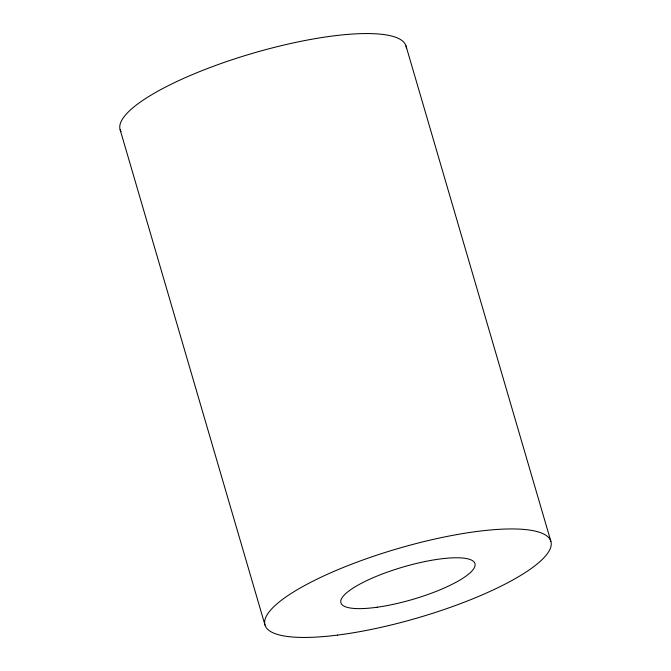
<?xml version="1.0" encoding="UTF-8"?>
<svg xmlns="http://www.w3.org/2000/svg" width="671" height="671" viewBox="0 0 671 671"><rect width="100%" height="100%" fill="white"/><g stroke="black" fill="none" stroke-linecap="round" stroke-linejoin="round"><path stroke-width="1.01" d="M406.005 45.947L550.874 541.338M120.126 129.662L264.995 625.053M121.057 131.742A148.945 36.033 -16.3 0 1 252.732 53.286A148.945 36.033 -16.3 0 1 406.374 48.195M337.438 635.11A148.945 36.033 -16.3 0 0 551.235 543.585A148.945 36.033 -16.3 0 0 335.114 570.887A148.945 36.033 -16.3 0 0 337.438 635.11M377.161 607.23A69.809 16.884 -16.3 0 0 475.026 563.976A69.809 16.884 -16.3 0 0 371.608 578.385A69.809 16.884 -16.3 0 0 377.161 607.23"/></g></svg>
